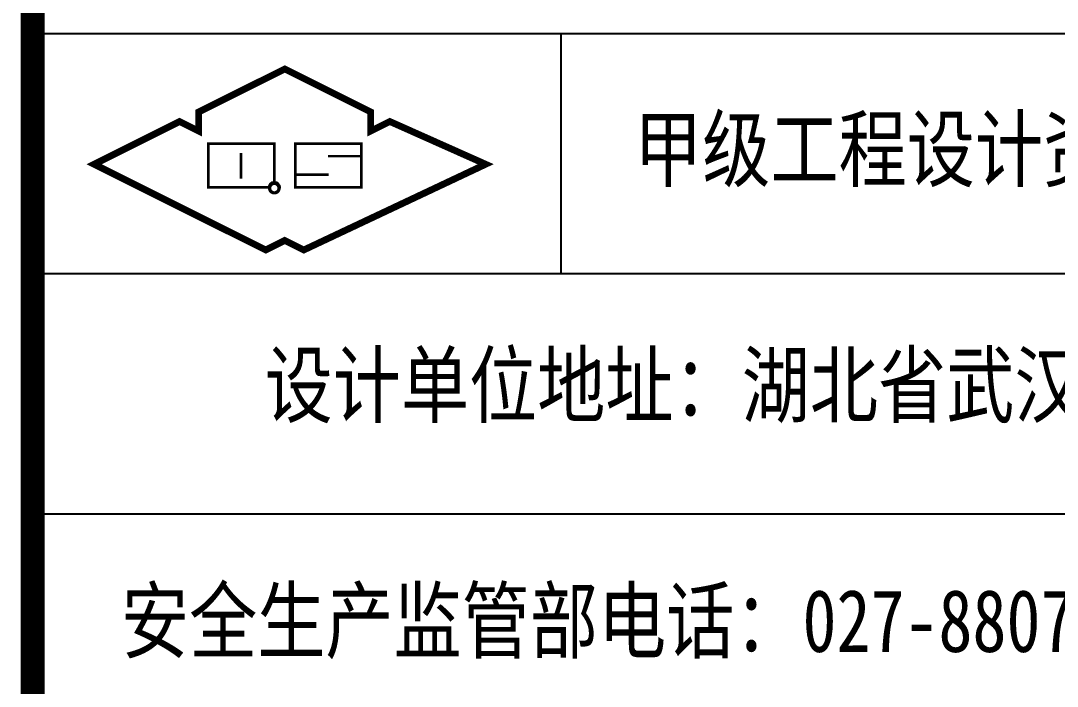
# Model space of a CAD drawing. Header units: metres. Extents: x 497246 to 997717, y 2998582 to 5998198.
# Drawn here: x 499702.16 to 499723.74, y 2998985.1 to 2998998.96 of the extents above; entities that cross this region are included whole.
import ezdxf

# ---------------------------------------------------------------- set-up
doc = ezdxf.new("R2010")
doc.units = ezdxf.units.M
doc.header["$LTSCALE"] = 1000
doc.layers.add('A0h$0$z_图框', color=7, linetype='CONTINUOUS')
doc.styles.add('A0h$0$中文仿宋', font='simfang.ttf', dxfattribs={"width": 0.8, "height": 2.5})

# ---------------------------------------------------------------- blocks, each defined once
blk = doc.blocks.new('A0h$0$TK-A2-CN')
at = {"layer": 'A0h$0$z_图框'}
for p, q in [((-79.5, 252), (0, 252)), ((-57.5, 242), (-57.5, 252)), ((-79.5, 242), (0, 242)), ((-79.5, 232), (0, 232))]:
    blk.add_line(p, q, dxfattribs=at)
for points, const_width in [([(-79.5, 400), (0, 400), (0, 0), (-79.5, 0)], 1), ([(-68.216, 242.987), (-60.647, 246.558), (-64.634, 248.338), (-65.431, 247.939), (-65.431, 248.736), (-69.01, 250.526), (-72.589, 248.736), (-72.589, 247.939), (-73.386, 248.338), (-76.945, 246.558), (-69.803, 242.987), (-69.01, 243.384)], 0.282), ([(-65.824, 245.595), (-65.824, 247.416), (-68.57, 247.416), (-68.57, 245.595)], 0.108)]:
    blk.add_lwpolyline(points, close=True, dxfattribs=dict(at, const_width=const_width))
at = {"layer": 'A0h$0$z_图框', "const_width": 0.108}
for points in [[(-69.44, 245.776), (-69.44, 247.416), (-72.187, 247.416), (-72.187, 245.595), (-69.621, 245.595)], [(-70.827, 247.022), (-70.827, 245.962)], [(-65.878, 246.895), (-67.21, 246.895)], [(-67.183, 246.125), (-68.543, 246.125)]]:
    blk.add_lwpolyline(points, dxfattribs=at)
at = {"layer": 'A0h$0$z_图框', "const_width": 0.137}
blk.add_lwpolyline([(-69.443, 245.366, 1), (-69.443, 245.761, 1), (-69.443, 245.366, 1)], format="xyb", dxfattribs=at)
at = {"layer": 'A0h$0$z_图框'}
blk.add_circle((-69.441, 245.599), 0.228, dxfattribs=at)
at = {"layer": 'A0h$0$z_图框', "char_height": 2.6, "attachment_point": 5, "style": 'A0h$0$中文仿宋'}
for s, width, insert in [('甲级工程设计资质证书编号：A142001119', 57.11982, (-28.953, 247.045)), ('设计单位地址：湖北省武汉市武昌区首义路176号', 79.69318, (-39.356, 237.214)), ('安全生产监管部电话：027-88078089 传真：027-88041709', 79.69318, (-39.702, 227.387))]:
    blk.add_mtext_dynamic_manual_height_columns(s, width=width, gutter_width=12.5, heights=[0], dxfattribs=dict(at, insert=insert))
blk = doc.blocks.new('A0h$0$图签A2-CN')
at = {"layer": 'A0h$0$z_图框'}
blk.add_blockref('A0h$0$TK-A2-CN', (0.456, 0), dxfattribs=at)

msp = doc.modelspace()

# ---------------------------------------------------------------- block references
at = {"layer": 'A0h$0$z_图框', "xscale": 0.5, "yscale": 0.5, "zscale": 0.5}
msp.add_blockref('A0h$0$图签A2-CN', (499741.936, 2998872.692), dxfattribs=at)

doc.saveas('drawing.dxf')
